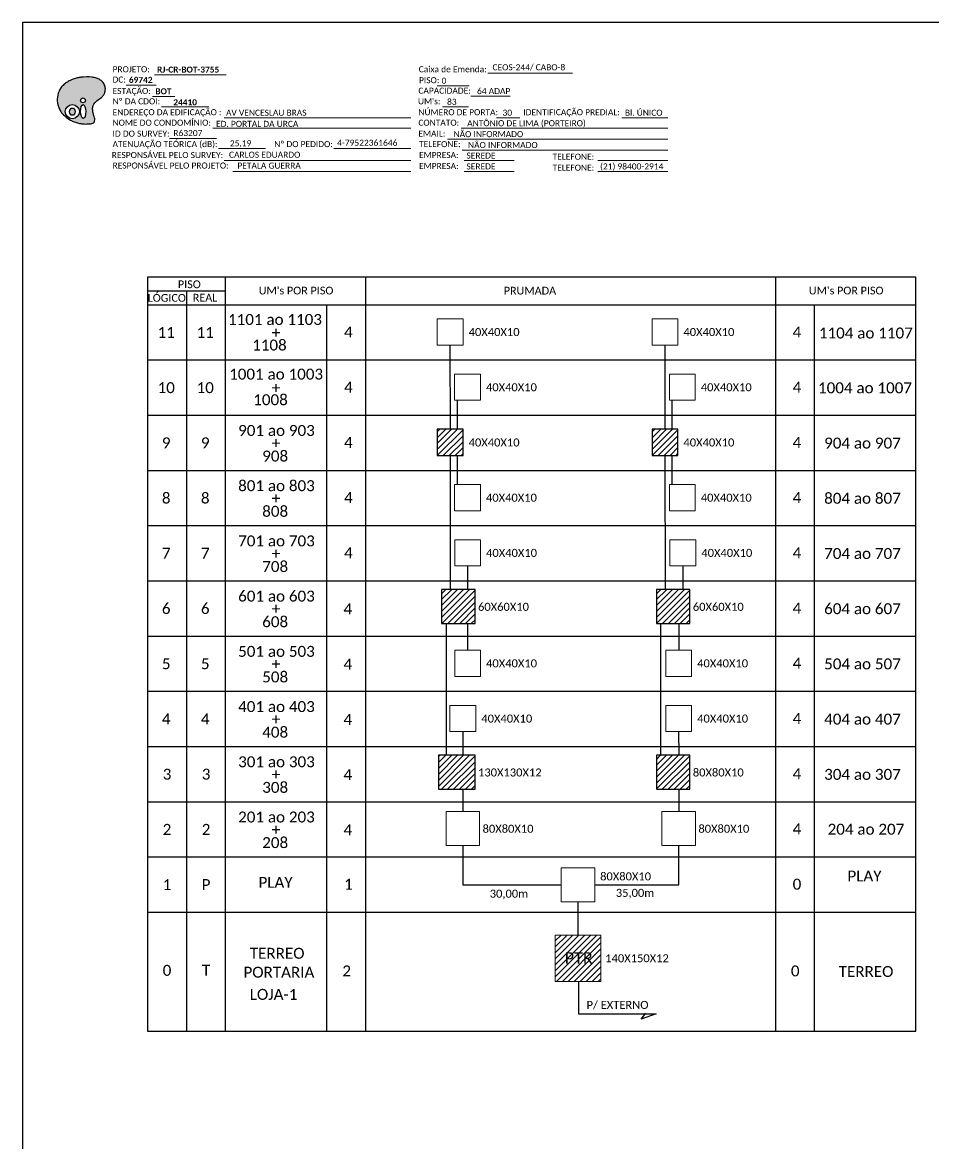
# Model space of a CAD drawing. Extents: x -4 to 837, y 1 to 595.
# Drawn here: x -3.8 to 266.2, y 262.8 to 595.3 of the extents above; entities that cross this region are included whole.
import ezdxf
from ezdxf.enums import TextEntityAlignment as Align

# ---------------------------------------------------------------- set-up
doc = ezdxf.new("R2010")
doc.units = 0
doc.styles.add('WMF-Calibri0', font='calibri.ttf')
doc.styles.add('WMF-Calibri1', font='calibrib.ttf')

# ---------------------------------------------------------------- blocks, each defined once
blk = doc.blocks.new('OI')
h = blk.add_hatch(color=40)
edge = h.paths.add_edge_path()
edge.add_spline(control_points=[(4.35, -0.67), (3.92, -0.99), (3.26, -1.5), (2.81, -2.59), (2.9, -3.5), (3.06, -4.27), (3.31, -4.85), (3.37, -5.39), (3.4, -5.88), (3.2, -6.4), (2.54, -6.61), (1.65, -6.63), (0.55, -6.67), (-0.56, -6.42), (-1.61, -6.14), (-2.77, -5.61), (-3.92, -4.77), (-4.89, -3.7), (-5.34, -2.65), (-5.6, -1.94), (-5.85, -0.96), (-5.71, 0.47), (-5.1, 2.02), (-4.14, 3.02), (-3.3, 3.61), (-2.37, 4.16), (-1.36, 4.44), (-0.56, 4.7), (0.79, 4.85), (2.24, 4.97), (3.79, 4.57), (4.67, 4.21), (5.44, 3.65), (5.76, 2.99), (6.03, 2.21), (6.01, 1.46), (5.72, 0.64), (5.31, 0.08), (4.88, -0.38), (4.51, -0.55), (4.35, -0.67)], knot_values=[0, 0, 0, 0, 1.60434, 2.417191, 3.427595, 4.282808, 4.776746, 5.304182, 5.888771, 6.258406, 6.858137, 7.79129, 8.986195, 10.124242, 11.187857, 12.242908, 13.953784, 15.414161, 16.515391, 17.349188, 17.675853, 19.552021, 21.515531, 22.568638, 23.63245, 24.621084, 25.782718, 26.745347, 27.142653, 29.870543, 31.004649, 31.921532, 32.709589, 33.801391, 34.042471, 35.192333, 35.971461, 36.628871, 37.254359, 37.836911, 37.836911, 37.836911, 37.836911], degree=3, periodic=0)
h.paths.add_polyline_path([(1.13, -0.87, -1), (-0.04, -0.87, -1)], flags=16)
edge = h.paths.add_edge_path(flags=16)
edge.add_ellipse((0.56, -3.59), major_axis=(-0.02, 1.71), ratio=0.361305, start_angle=0, end_angle=360)
h.paths.add_polyline_path([(-0.36, -3.62, -1), (-3.8, -3.62, -1)], flags=16)
edge = h.paths.add_edge_path(flags=0)
edge.add_ellipse((-2.08, -3.62), major_axis=(0, 0.885), ratio=0.758294, start_angle=0, end_angle=360)
at = {"color": 40}
for centre, radius in [((-2.08, -3.62), 1.72), ((0.54, -0.87), 0.587)]:
    blk.add_circle(centre, radius, dxfattribs=at)
blk.add_ellipse((-2.08, -3.62), major_axis=(0, 0.885), ratio=0.758294, start_param=-3.141592653589792, end_param=3.141592653589792, dxfattribs=at)
blk.add_ellipse((0.56, -3.59), major_axis=(-0.02, 1.71), ratio=0.361305, dxfattribs=at)
at = {"color": 40, "start_tangent": (-0.800898, -0.598801), "end_tangent": (-0.800898, -0.598801)}
blk.add_spline([(4.35, -0.67), (3.2, -1.78), (2.9, -2.54), (2.92, -3.55), (3.12, -4.38), (3.28, -4.85), (3.37, -5.37), (3.35, -5.95), (3.2, -6.29), (2.66, -6.55), (1.73, -6.63), (0.54, -6.62), (-0.58, -6.41), (-1.6, -6.11), (-2.56, -5.67), (-3.95, -4.67), (-4.89, -3.56), (-5.37, -2.56), (-5.64, -1.78), (-5.72, -1.46), (-5.63, 0.42), (-4.84, 2.22), (-4.13, 2.99), (-3.27, 3.62), (-2.4, 4.09), (-1.3, 4.47), (-0.37, 4.72), (0.02, 4.77), (2.75, 4.8), (3.85, 4.53), (4.69, 4.16), (5.31, 3.68), (5.85, 2.73), (5.93, 2.5), (5.94, 1.35), (5.67, 0.62), (5.29, 0.08), (4.84, -0.36), (4.35, -0.67)], degree=3, dxfattribs=at)

msp = doc.modelspace()

# ---------------------------------------------------------------- hatches: boundary and pattern name
h = msp.add_hatch()
h.set_pattern_fill('ANSI31', color=1, scale=10, style=0)
h.set_pattern_definition([(45, (-500.203, 79.0916), (-0.8838835, 0.8838835), [])])
h.paths.add_polyline_path([(126.77, 474.63), (119.11, 474.6), (119.11, 466.85), (126.77, 466.88)])
h.paths.add_polyline_path([(123.3, 467.41), (123.3, 472.56)], flags=16)
h = msp.add_hatch()
h.set_pattern_fill('ANSI31', color=1, scale=10, style=0)
h.set_pattern_definition([(45, (-436.5479, 79.0916), (-0.8838835, 0.8838835), [])])
h.paths.add_polyline_path([(190.42, 474.63), (182.76, 474.6), (182.76, 466.85), (190.42, 466.88)])
h.paths.add_polyline_path([(186.95, 467.41), (186.95, 472.56)], flags=16)
h = msp.add_hatch()
h.set_pattern_fill('ANSI31', color=1, scale=10, style=0)
h.set_pattern_definition([(45, (-496.6568, 31.5504), (-0.8838835, 0.8838835), [])])
h.paths.add_polyline_path([(130.31, 427.09), (120.41, 427.06), (120.41, 417.08), (130.32, 417.1)])
h.paths.add_polyline_path([(126.84, 419.87), (126.84, 425.02)], flags=16)
h = msp.add_hatch()
h.set_pattern_fill('ANSI31', color=1, scale=10, style=0)
h.set_pattern_definition([(45, (-433.0017, 31.5504), (-0.8838835, 0.8838835), [])])
h.paths.add_polyline_path([(193.97, 427.09), (184.07, 427.06), (184.07, 417.08), (193.97, 417.1)])
h.paths.add_polyline_path([(190.5, 419.87), (190.5, 425.02)], flags=16)
h = msp.add_hatch()
h.set_pattern_fill('ANSI31', color=1, scale=10, style=0)
h.set_pattern_definition([(45, (-496.6568, -17.5653), (-0.8838835, 0.8838835), [])])
h.paths.add_polyline_path([(130.31, 377.97), (119.48, 377.97), (119.48, 367.99), (130.32, 367.99)])
h.paths.add_polyline_path([(126.84, 370.75), (126.84, 375.9)], flags=16)
h = msp.add_hatch()
h.set_pattern_fill('ANSI31', color=1, scale=10, style=0)
h.set_pattern_definition([(45, (-433.0017, -17.5653), (-0.8838835, 0.8838835), [])])
h.paths.add_polyline_path([(193.97, 377.97), (184.07, 377.97), (184.07, 367.99), (193.97, 367.99)])
h.paths.add_polyline_path([(190.5, 370.75), (190.5, 375.9)], flags=16)
h = msp.add_hatch()
h.set_pattern_fill('ANSI31', color=1, scale=10, style=0)
h.set_pattern_definition([(45, (-457.5823, -73.0468), (-0.8838835, 0.8838835), [])])
h.paths.add_polyline_path([(154.04, 310.92), (167.61, 310.92), (167.61, 324.67), (154.04, 324.67)])
h.paths.add_polyline_path([(156.04, 315.27), (166.12, 315.27), (166.12, 320.42), (156.04, 320.42)], flags=24)

# ---------------------------------------------------------------- linework, layer by layer
for p, q in [((837.17, 595.26), (-3.83, 595.26)), ((-3.83, 595.26), (-3.83, 1.26)), ((86.4, 296.15), (86.4, 511.55))]:
    msp.add_line(p, q)
at = {"color": 7, "lineweight": 0}
for points in [[(35.28, 579.73), (56.53, 579.73)], [(134.09, 580.22), (159.22, 580.22)], [(26.92, 576.67), (35.85, 576.67)], [(119.05, 576.49), (128.53, 576.49)], [(34.76, 573.3), (41.31, 573.3)], [(129.1, 573.38), (140.71, 573.38)], [(37.42, 570.23), (51.37, 570.23)], [(120.67, 570.23), (128.33, 570.23)], [(55.99, 566.99), (111.25, 566.99)], [(136.68, 566.99), (143.62, 566.99)], [(173.85, 566.99), (187.41, 566.99)], [(52.58, 563.88), (111.25, 563.88)], [(126.21, 563.88), (187.44, 563.88)], [(39.74, 560.82), (53.69, 560.82)], [(122.17, 560.64), (187.44, 560.64)], [(54.28, 557.85), (68.22, 557.85)], [(88.51, 557.85), (111.27, 557.85)], [(126.46, 557.41), (187.44, 557.41)], [(55.99, 554.29), (111.25, 554.29)], [(127.07, 554.29), (141.86, 554.29)], [(166.67, 554.29), (187.44, 554.29)], [(58.48, 551.06), (111.25, 551.06)], [(127.07, 551.06), (141.86, 551.06)], [(166.67, 551.06), (187.44, 551.06)]]:
    msp.add_lwpolyline(points, dxfattribs=at)
at = {"color": 0}
for points in [[(260.94, 519.77), (33.24, 519.77)], [(33.24, 515.66), (56.38, 515.66)]]:
    msp.add_lwpolyline(points, dxfattribs=at)
for points in [[(33.24, 519.77), (33.24, 296.15), (260.94, 296.15), (260.94, 519.77)], [(56.38, 296.15), (56.38, 519.77)], [(97.97, 296.15), (97.97, 519.77)], [(219.35, 519.77), (219.35, 296.15)], [(44.81, 515.66), (44.81, 296.15)], [(33.24, 511.55), (260.94, 511.55)], [(230.92, 296.15), (230.92, 511.55)], [(33.24, 495.17), (260.94, 495.17)], [(33.24, 478.8), (260.94, 478.8)], [(33.24, 462.43), (260.94, 462.43)], [(33.24, 446.06), (260.94, 446.06)], [(33.24, 429.69), (260.94, 429.69)], [(33.24, 413.32), (260.94, 413.32)], [(33.24, 396.94), (260.94, 396.94)], [(33.24, 380.57), (260.94, 380.57)], [(33.24, 364.2), (260.94, 364.2)], [(33.24, 347.83), (260.94, 347.83)], [(33.24, 331.46), (260.94, 331.46)]]:
    msp.add_lwpolyline(points)
at = {"lineweight": 0}
for points in [[(126.77, 507.37), (119.11, 507.37), (119.11, 499.6), (126.77, 499.6)], [(190.42, 507.37), (182.76, 507.37), (182.76, 499.6), (190.42, 499.6)], [(131.91, 491), (124.25, 491), (124.25, 483.23), (131.91, 483.23)], [(195.56, 491), (187.9, 491), (187.9, 483.23), (195.56, 483.23)], [(131.91, 458.26), (124.25, 458.26), (124.25, 450.49), (131.91, 450.49)], [(195.56, 458.26), (187.9, 458.26), (187.9, 450.49), (195.56, 450.49)], [(131.94, 441.89), (124.28, 441.89), (124.28, 434.12), (131.94, 434.12)], [(195.73, 441.89), (188.07, 441.89), (188.07, 434.12), (195.73, 434.12)], [(131.94, 409.14), (124.28, 409.14), (124.28, 401.37), (131.94, 401.37)], [(194.49, 409.14), (186.83, 409.14), (186.83, 401.37), (194.49, 401.37)], [(130.52, 392.77), (122.86, 392.77), (122.86, 385), (130.52, 385)], [(194.5, 392.77), (186.83, 392.77), (186.83, 385), (194.5, 385)], [(131.66, 361.29), (121.75, 361.29), (121.75, 351.25), (131.66, 351.25)], [(195.62, 361.29), (185.72, 361.29), (185.72, 351.25), (195.62, 351.25)], [(165.78, 344.58), (155.87, 344.58), (155.87, 334.54), (165.78, 334.54)]]:
    msp.add_lwpolyline(points, close=True, dxfattribs=at)
at = {"color": 3}
for points in [[(122.89, 499.6), (122.91, 474.63)], [(186.55, 499.6), (186.57, 474.63)], [(125.01, 483.23), (125.02, 474.63)], [(188.67, 483.23), (188.68, 474.63)], [(122.92, 466.86), (122.96, 427.09)], [(125.01, 466.86), (125.02, 458.26)], [(186.58, 466.86), (186.62, 427.09)], [(188.67, 466.86), (188.68, 458.26)], [(128.11, 434.12), (128.11, 427.09)], [(191.9, 434.12), (191.91, 427.09)], [(121.79, 417.05), (121.79, 377.97)], [(128.11, 417.05), (128.11, 409.14)], [(185.4, 377.97), (185.4, 417.05)], [(190.67, 417.05), (190.67, 409.14)], [(126.69, 385), (126.7, 377.97)], [(190.66, 385), (190.67, 377.97)], [(126.71, 367.93), (126.71, 361.29)], [(190.67, 367.93), (190.67, 361.29)], [(126.71, 351.25), (126.71, 339.56), (155.87, 339.56)], [(165.78, 339.56), (190.75, 339.56), (190.75, 351.25)], [(160.82, 334.54), (160.82, 324.67)]]:
    msp.add_lwpolyline(points, dxfattribs=at)
at = {"color": 1}
for points in [[(126.77, 474.63), (119.11, 474.63), (119.11, 466.86), (126.77, 466.86)], [(190.42, 474.63), (182.76, 474.63), (182.76, 466.86), (190.42, 466.86)], [(130.32, 427.09), (120.41, 427.09), (120.41, 417.05), (130.32, 417.05)], [(193.97, 427.09), (184.07, 427.09), (184.07, 417.05), (193.97, 417.05)], [(130.32, 377.97), (119.48, 377.97), (119.48, 367.93), (130.32, 367.93)], [(193.97, 377.97), (184.07, 377.97), (184.07, 367.93), (193.97, 367.93)]]:
    msp.add_lwpolyline(points, close=True, dxfattribs=at)
at = {"color": 1, "lineweight": 0}
msp.add_lwpolyline([(154.04, 324.67), (167.61, 324.67), (167.61, 310.92), (154.04, 310.92)], close=True, dxfattribs=at)
at = {"color": 1}
for points in [[(160.96, 310.92), (160.96, 301.28), (183.95, 301.28)], [(179.53, 299.69), (180.94, 301.52)], [(183.95, 301.28), (179.53, 299.69)]]:
    msp.add_lwpolyline(points, dxfattribs=at)

# ---------------------------------------------------------------- block references
at = {"color": 7, "xscale": 1.213923925163967, "yscale": 1.213923925163967, "zscale": 1.213923925163967, "rotation": 0.1532896023949059}
msp.add_blockref('OI', (13.47, 573.2), dxfattribs=at)

# ---------------------------------------------------------------- texts
at = {"color": 7, "lineweight": 0, "style": 'WMF-Calibri0'}
for s, height, p in [('PROJETO:', 1.793, (22.88, 580.48)), ('Caixa de Emenda:', 1.7927, (113.63, 580.48)), ('DC:', 1.793, (22.88, 577.42)), ('PISO:', 1.793, (113.7, 577.24)), ('ESTAÇÃO:', 1.793, (22.88, 574.05)), ('CAPACIDADE:', 1.7927, (113.52, 574.13)), ('Nº DA CDOI:', 1.7927, (22.88, 570.98)), ("UM's:", 1.793, (113.4, 570.98)), ('ENDEREÇO DA EDIFICAÇÃO :', 1.7927, (22.88, 567.74)), ('NÚMERO DE PORTA:', 1.7927, (113.52, 567.74)), ('IDENTIFICAÇÃO PREDIAL:', 1.7927, (144.61, 567.74)), ('NOME DO CONDOMÍNIO:', 1.7927, (22.88, 564.63)), ('CONTATO:', 1.793, (113.52, 564.63)), ('ID DO SURVEY:', 1.7927, (22.88, 561.39)), ('EMAIL:', 1.793, (113.52, 561.39)), ('ATENUAÇÃO TEÓRICA (dB):', 1.7927, (22.88, 558.28)), ('Nº DO PEDIDO:', 1.7927, (70.8, 558.28)), ('TELEFONE:', 1.793, (113.71, 558.28)), ('RESPONSÁVEL PELO SURVEY:', 1.7927, (22.63, 555.04)), ('EMPRESA:', 1.793, (113.71, 555.04)), ('TELEFONE:', 1.793, (153.31, 554.54)), ('RESPONSÁVEL PELO PROJETO:', 1.7927, (22.88, 551.93)), ('EMPRESA:', 1.793, (113.71, 551.8)), ('TELEFONE:', 1.793, (153.31, 551.3))]:
    msp.add_text(s, height=height, dxfattribs=at).set_placement(p)
at = {"color": 7}
for s, height, style, p in [('RJ-CR-BOT-3755', 1.7927, 'WMF-Calibri1', (36.07, 580.38)), ('CEOS-244/ CABO-8', 1.7927, 'WMF-Calibri0', (135.49, 581.06)), ('69742', 1.793, 'WMF-Calibri1', (27.72, 577.33)), ('0', 1.79, 'WMF-Calibri0', (120.4, 577.09)), ('BOT', 1.793, 'WMF-Calibri1', (35.56, 573.95)), (' 64 ADAP', 1.793, 'WMF-Calibri0', (130.27, 574)), ('83', 1.793, 'WMF-Calibri0', (122.02, 570.83)), ('AV VENCESLAU BRAS', 1.7927, 'WMF-Calibri0', (56.5, 567.58)), ('30', 1.793, 'WMF-Calibri0', (138.46, 567.59)), ('Bl. ÚNICO', 1.793, 'WMF-Calibri0', (174.74, 567.59)), ('ED. PORTAL DA URCA', 1.7927, 'WMF-Calibri0', (53.55, 564.29)), ('ANTÔNIO DE LIMA (PORTEIRO)', 1.7927, 'WMF-Calibri0', (127.99, 564.48)), ('R63207', 1.793, 'WMF-Calibri0', (40.9, 561.56)), ('NÃO INFORMADO', 1.7927, 'WMF-Calibri0', (123.95, 561.24)), ('25,19', 1.793, 'WMF-Calibri0', (57.65, 558.52)), ('4-79522361646', 1.7927, 'WMF-Calibri0', (89.45, 558.69)), ('NÃO INFORMADO', 1.7927, 'WMF-Calibri0', (128.24, 558.01)), ('CARLOS EDUARDO', 1.7927, 'WMF-Calibri0', (57.39, 555.13)), ('SEREDE', 1.793, 'WMF-Calibri0', (127.77, 554.89)), ('PETALA GUERRA', 1.7927, 'WMF-Calibri0', (59.88, 551.9)), ('SEREDE', 1.793, 'WMF-Calibri0', (127.77, 551.66)), ('(21) 98400-2914', 1.7927, 'WMF-Calibri0', (167.37, 551.66)), ('1101 ao 1103', 3.24, 'WMF-Calibri0', (57.1, 505.56)), ('+', 3.24, 'WMF-Calibri0', (70.07, 501.68)), ('40X40X10', 2.373, 'WMF-Calibri0', (128.42, 502.27)), ('40X40X10', 2.373, 'WMF-Calibri0', (192.08, 502.27)), ('1104 ao 1107', 3.24, 'WMF-Calibri0', (232.21, 501.55)), ('1108', 3.24, 'WMF-Calibri0', (64.25, 497.98)), ('1001 ao 1003', 3.24, 'WMF-Calibri0', (57.43, 489.36)), ('+', 3.24, 'WMF-Calibri0', (70.07, 485.3)), ('40X40X10', 2.373, 'WMF-Calibri0', (133.56, 485.9)), ('40X40X10', 2.373, 'WMF-Calibri0', (197.22, 485.9)), ('1004 ao 1007', 3.24, 'WMF-Calibri0', (231.97, 485.3)), ('1008', 3.24, 'WMF-Calibri0', (64.58, 481.77)), ('901 ao 903', 3.24, 'WMF-Calibri0', (60.1, 472.65)), ('904 ao 907', 3.24, 'WMF-Calibri0', (233.78, 468.92)), ('+', 3.24, 'WMF-Calibri0', (70.07, 468.93)), ('40X40X10', 2.373, 'WMF-Calibri0', (128.42, 469.53)), ('40X40X10', 2.373, 'WMF-Calibri0', (192.08, 469.53)), ('908', 3.24, 'WMF-Calibri0', (67.24, 465.07)), ('801 ao 803', 3.24, 'WMF-Calibri0', (60.1, 456.28)), ('40X40X10', 2.373, 'WMF-Calibri0', (133.56, 453.16)), ('40X40X10', 2.373, 'WMF-Calibri0', (197.22, 453.16)), ('804 ao 807', 3.24, 'WMF-Calibri0', (233.78, 452.55)), ('808', 3.24, 'WMF-Calibri0', (67.24, 448.69)), ('+', 3.24, 'WMF-Calibri0', (70.07, 452.56)), ('701 ao 703', 3.24, 'WMF-Calibri0', (60.1, 439.91)), ('+', 3.24, 'WMF-Calibri0', (70.07, 436.19)), ('40X40X10', 2.373, 'WMF-Calibri0', (133.59, 436.79)), ('40X40X10', 2.373, 'WMF-Calibri0', (197.39, 436.79)), ('704 ao 707', 3.24, 'WMF-Calibri0', (233.78, 436.18)), ('708', 3.24, 'WMF-Calibri0', (67.24, 432.32)), ('601 ao 603', 3.24, 'WMF-Calibri0', (60.1, 423.54)), ('601 ao 603', 3.24, 'WMF-Calibri0', (60.1, 423.54)), ('+', 3.24, 'WMF-Calibri0', (70.07, 419.82)), ('+', 3.24, 'WMF-Calibri0', (70.07, 419.82)), ('60X60X10', 2.373, 'WMF-Calibri0', (131.2, 420.8)), ('60X60X10', 2.373, 'WMF-Calibri0', (194.86, 420.8)), ('604 ao 607', 3.24, 'WMF-Calibri0', (233.78, 419.81)), ('608', 3.24, 'WMF-Calibri0', (67.24, 415.95)), ('608', 3.24, 'WMF-Calibri0', (67.24, 415.95)), ('501 ao 503', 3.24, 'WMF-Calibri0', (60.1, 407.16)), ('+', 3.24, 'WMF-Calibri0', (70.07, 403.45)), ('40X40X10', 2.373, 'WMF-Calibri0', (133.59, 404.04)), ('40X40X10', 2.373, 'WMF-Calibri0', (196.15, 404.04)), ('504 ao 507', 3.24, 'WMF-Calibri0', (233.78, 403.44)), ('508', 3.24, 'WMF-Calibri0', (67.24, 399.58)), ('401 ao 403', 3.24, 'WMF-Calibri0', (60.1, 390.79)), ('+', 3.24, 'WMF-Calibri0', (70.07, 387.07)), ('40X40X10', 2.373, 'WMF-Calibri0', (132.18, 387.67)), ('40X40X10', 2.373, 'WMF-Calibri0', (196.15, 387.67)), ('404 ao 407', 3.24, 'WMF-Calibri0', (233.78, 387.07)), ('408', 3.24, 'WMF-Calibri0', (67.24, 383.21)), ('301 ao 303', 3.24, 'WMF-Calibri0', (60.1, 374.42)), ('+', 3.24, 'WMF-Calibri0', (70.07, 370.7)), ('130X130X12', 2.373, 'WMF-Calibri0', (131.2, 371.69)), ('80X80X10', 2.373, 'WMF-Calibri0', (194.86, 371.69)), ('304 ao 307', 3.24, 'WMF-Calibri0', (233.78, 370.69)), ('308', 3.24, 'WMF-Calibri0', (67.24, 366.83)), ('201 ao 203', 3.24, 'WMF-Calibri0', (60.1, 358.05)), ('+', 3.24, 'WMF-Calibri0', (70.07, 354.33)), ('80X80X10', 2.373, 'WMF-Calibri0', (132.55, 355)), ('80X80X10', 2.373, 'WMF-Calibri0', (196.51, 355)), ('204 ao 207', 3.24, 'WMF-Calibri0', (234.81, 354.43)), ('208', 3.24, 'WMF-Calibri0', (67.24, 350.46)), ('80X80X10', 2.373, 'WMF-Calibri0', (167.39, 340.88)), ('PLAY', 3.24, 'WMF-Calibri0', (240.68, 340.56)), ('PLAY', 3.24, 'WMF-Calibri0', (66.14, 338.67)), ('TERREO', 3.24, 'WMF-Calibri0', (63.55, 317.64)), ('PTR', 3.433, 'WMF-Calibri0', (156.9, 316.14)), ('140X150X12', 2.373, 'WMF-Calibri0', (168.9, 316.6)), ('PORTARIA', 3.24, 'WMF-Calibri0', (61.68, 312.03)), ('TERREO', 3.24, 'WMF-Calibri0', (238.09, 312.24)), ('LOJA-1', 3.24, 'WMF-Calibri0', (63.55, 305.46)), ('P/ EXTERNO', 2.373, 'WMF-Calibri0', (163.37, 302.77))]:
    msp.add_text(s, height=height, dxfattribs=dict(at, style=style)).set_placement(p)
at = {"color": 7, "style": 'WMF-Calibri1'}
msp.add_text('24410', height=1.793, dxfattribs=at).set_placement((44.39, 570.69), align=Align.CENTER)
at = {"color": 0, "style": 'WMF-Calibri0'}
for s, p in [('     PISO', (38.2, 516.47)), ('  LÓGICO', (31.66, 512.44)), ("UM's POR PISO", (66.2, 514.61)), ('PRUMADA', (138.82, 514.58)), ("UM's POR PISO", (229.24, 514.61)), ('    REAL', (43.42, 512.49))]:
    msp.add_text(s, height=2.3, dxfattribs=at).set_placement(p)
at = {"color": 3, "style": 'WMF-Calibri0'}
for s, p in [('30,00m', (134.67, 335.75)), ('35,00m', (172.04, 335.99))]:
    msp.add_text(s, height=2.373, dxfattribs=at).set_placement(p)
at = {"color": 7, "style": 'WMF-Calibri0'}
for tag, flags, p in [('11', 4, (38.78, 503.35)), ('11', 4, (50.35, 503.35)), ('4', 4, (92.78, 503.47)), ('4', 4, (225.73, 503.47)), ('4', 4, (92.78, 487.1)), ('4', 4, (225.73, 487.1)), ('10', 4, (38.78, 486.97)), ('10', 4, (50.35, 486.97)), ('9', 4, (38.78, 470.6)), ('9', 4, (50.35, 470.6)), ('4', 4, (92.78, 470.73)), ('4', 4, (225.73, 470.73)), ('8', 4, (38.78, 454.23)), ('8', 4, (50.35, 454.23)), ('4', 4, (92.78, 454.36)), ('4', 4, (225.73, 454.36)), ('7', 4, (38.78, 437.86)), ('7', 4, (50.35, 437.86)), ('4', 4, (92.78, 437.99)), ('4', 4, (225.73, 437.99)), ('6', 4, (38.78, 421.49)), ('6', 4, (50.35, 421.49)), ('4', 4, (92.6, 421.35)), ('4', 4, (225.73, 421.61)), ('5', 4, (38.78, 405.11)), ('5', 4, (50.35, 405.11)), ('4', 4, (92.6, 404.98)), ('4', 4, (225.73, 405.24)), ('4', 4, (38.78, 388.74)), ('4', 4, (50.35, 388.74)), ('4', 4, (92.6, 388.61)), ('4', 4, (225.73, 388.87)), ('3', 4, (39.02, 372.37)), ('3', 4, (50.6, 372.37)), ('4', 4, (92.6, 372.23)), ('4', 4, (225.73, 372.5)), ('2', 4, (39.02, 356)), ('2', 4, (50.6, 356)), ('4', 4, (92.6, 355.86)), ('4', 4, (225.73, 356.13)), ('1', 4, (39.02, 339.63)), ('P', 4, (50.6, 339.64)), ('1', 4, (92.78, 339.76)), ('0', 4, (225.73, 339.76)), ('0', 4, (39.02, 314.21)), ('T', 12, (50.6, 314.24)), ('2', 4, (92.26, 314.04)), ('0', 4, (225.21, 314.04))]:
    msp.add_attdef(tag, text='XX', height=3.24, dxfattribs=dict(at, flags=flags)).set_placement(p, align=Align.MIDDLE_CENTER)

doc.saveas('drawing.dxf')
